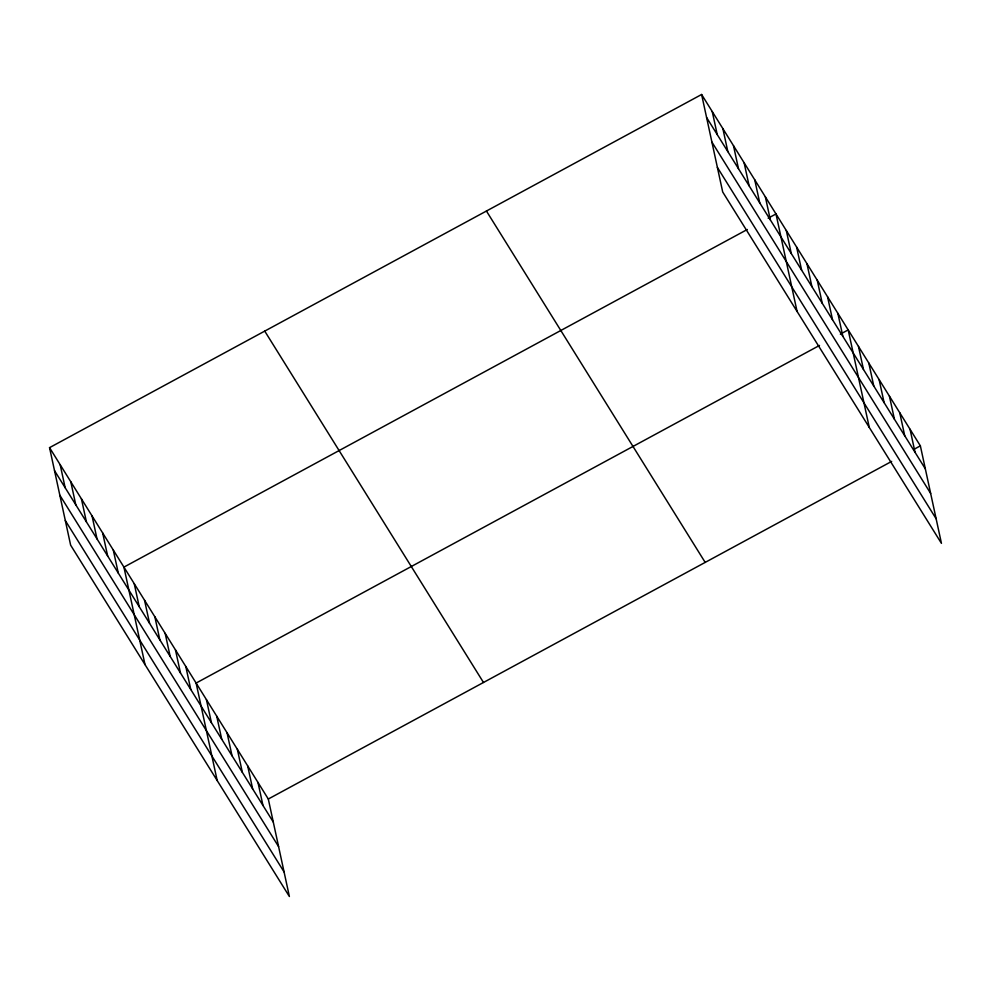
<?xml version="1.0" encoding="UTF-8"?>
<svg xmlns="http://www.w3.org/2000/svg" width="991" height="991" viewBox="0 0 991 991"><rect width="100%" height="100%" fill="white"/><g stroke="black" fill="none" stroke-linecap="round" stroke-linejoin="round"><path stroke-width="1.49" d="M49.55 447.647L268.301 799.019L289.384 896.508L70.634 545.149L49.55 447.647L701.616 94.492L920.366 445.851L941.45 543.353L722.699 191.981L701.616 94.492M747.301 229.491L123.925 567.112L145.008 664.614M768.174 218.193L775.99 213.957L797.074 311.447M819.495 345.438L196.107 683.059L217.19 780.561M840.356 334.14L848.185 329.904L869.268 427.406M268.301 799.019L891.677 461.397M913.851 449.381L920.366 445.851M706.595 117.495L925.346 468.867M711.91 142.072L930.66 493.444M717.385 167.405L936.136 518.776M486.432 211.033L705.183 562.393M264.733 331.105L483.484 682.477M54.53 470.651L273.268 822.022M59.844 495.24L278.582 846.599M65.319 520.56L284.07 871.931M910.06 429.289L915.027 452.292M899.741 412.727L904.721 435.73M889.435 396.165L894.402 419.168M879.116 379.59L884.096 402.606M868.81 363.028L873.777 386.044M858.491 346.466L863.471 369.47M837.866 313.342L842.846 336.345M827.559 296.767L832.527 319.783M817.241 280.205L822.22 303.221M806.934 263.643L811.902 286.647M796.615 247.081L801.595 270.085M786.309 230.519L791.276 253.523M765.374 196.887L770.341 219.891M754.746 179.817L759.725 202.821M744.117 162.747L749.097 185.763M733.501 145.689L738.468 168.693M722.873 128.619L727.84 151.623M712.244 111.549L717.224 134.565M257.982 782.456L262.962 805.46M247.676 765.882L252.643 788.898M237.357 749.32L242.337 772.323M227.05 732.758L232.018 755.761M216.732 716.196L221.711 739.199M206.425 699.634L211.405 722.637M185.8 666.497L190.78 689.513M175.481 649.935L180.461 672.939M165.175 633.373L170.155 656.376M154.856 616.811L159.836 639.814M144.55 600.236L149.53 623.252M134.243 583.674L139.211 606.69M113.296 550.042L118.276 573.058M102.68 532.985L107.647 555.988M92.052 515.915L97.019 538.918M81.423 498.845L86.403 521.861M70.795 481.775L75.774 504.791M60.178 464.717L65.146 487.721"/></g></svg>
